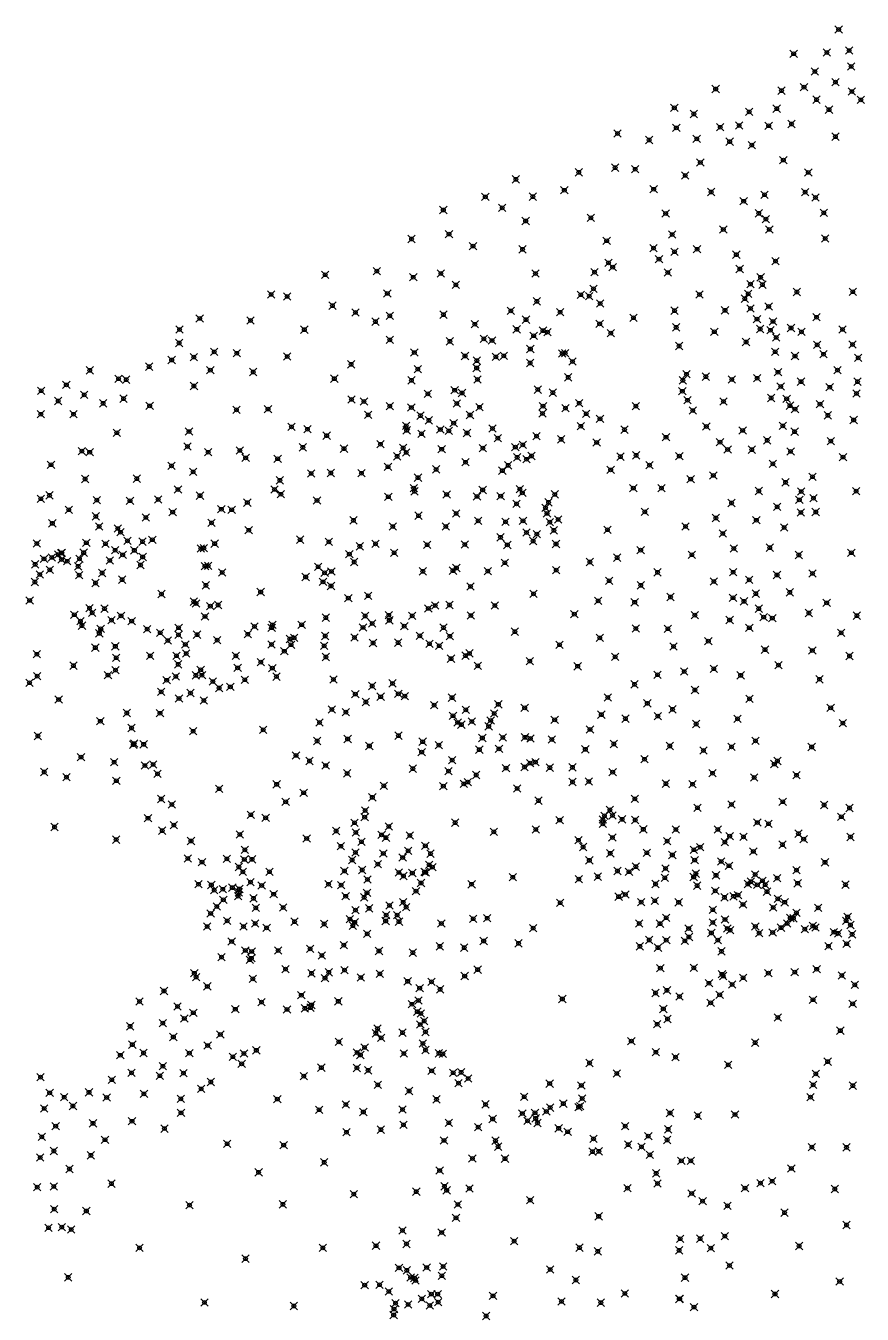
# Model space of a CAD drawing. Header units: millimetres. Extents: x 476859 to 479474, y 2367368 to 2370543.
# Drawn here: x 477414 to 477863, y 2369253 to 2369946 of the extents above; entities that cross this region are included whole.
import ezdxf

# ---------------------------------------------------------------- set-up
doc = ezdxf.new("R2010")
doc.units = ezdxf.units.MM
doc.header["$PDMODE"] = 35
doc.header["$PDSIZE"] = 2

msp = doc.modelspace()

# ---------------------------------------------------------------- linework, layer by layer
for p in [(477850.687, 2369943.678, 16.74), (477826.507, 2369930.612, 16.71), (477844.359, 2369931.303, 16.75), (477856.309, 2369932.339, 16.68), (477837.928, 2369921.05, 16.691), (477857.392, 2369923.828, 16.851), (477832.076, 2369912.686, 16.743), (477848.94, 2369915.397, 16.72), (477784.628, 2369911.671, 16.714), (477819.995, 2369910.813, 16.71), (477838.82, 2369905.953, 16.636), (477857.8, 2369910.317, 16.61), (477862.586, 2369905.814, 16.529), (477762.423, 2369901.571, 17.37), (477802.62, 2369899.386, 16.637), (477817.413, 2369901.106, 16.68), (477845.508, 2369900.587, 16.337), (477772.886, 2369898.273, 16.72), (477797.225, 2369892.026, 16.27), (477813.07, 2369891.94, 16.322), (477825.382, 2369892.878, 16.259), (477731.936, 2369887.762, 17.418), (477763.475, 2369890.802, 17.389), (477774.445, 2369884.885, 16.441), (477787.091, 2369891.157, 16.135), (477848.937, 2369886.088, 16.551), (477748.915, 2369884.284, 17.366), (477792.135, 2369883.382, 16.224), (477804.029, 2369881.557, 16.167), (477776.379, 2369872.186, 16.122), (477820.989, 2369873.49, 16.415), (477711.096, 2369866.887, 17.398), (477730.628, 2369869.411, 17.516), (477741.426, 2369868.562, 16.209), (477768.285, 2369865.239, 16.065), (477834.365, 2369866.864, 16.34), (477677.311, 2369863.123, 17.456), (477703.322, 2369857.276, 17.49), (477751.324, 2369857.825, 15.863), (477660.927, 2369853.686, 17.457), (477686.43, 2369853.835, 17.503), (477782.204, 2369856.321, 16.22), (477799.673, 2369851.359, 16.126), (477810.873, 2369854.843, 16.331), (477832.646, 2369856.257, 16.17), (477838.257, 2369853.381, 16.513), (477638.369, 2369846.635, 17.392), (477669.999, 2369847.822, 17.408), (477757.776, 2369844.78, 16.122), (477807.766, 2369844.887, 16.02), (477842.695, 2369845.113, 16.83), (477682.558, 2369840.76, 15.952), (477717.619, 2369842.443, 15.722), (477788.739, 2369836.192, 16), (477811.606, 2369841.791, 16.433), (477813.419, 2369836.197, 16.81), (477621.286, 2369831.062, 15.362), (477641.38, 2369833.727, 17.471), (477726.103, 2369830.117, 15.911), (477761.259, 2369833.464, 15.845), (477843.47, 2369831.351, 16.39), (477654.285, 2369827.257, 15.801), (477680.893, 2369825.542, 15.515), (477751.259, 2369826.19, 15.771), (477762.501, 2369824.201, 15.944), (477774.625, 2369825.584, 16.149), (477795.718, 2369822.657, 18.101), (477727.058, 2369818.221, 15.706), (477729.32, 2369815.925, 15.523), (477754.173, 2369820.242, 16.057), (477816.78, 2369819.183, 16.382), (477574.883, 2369811.864, 15.305), (477602.637, 2369813.837, 15.472), (477622.207, 2369810.509, 15.376), (477637.057, 2369812.535, 15.56), (477687.856, 2369812.469, 15.742), (477719.6, 2369813.248, 15.985), (477758.902, 2369813.006, 16.116), (477797.54, 2369814.936, 18.367), (477808.763, 2369810.465, 19.01), (477608.261, 2369801.834, 15.313), (477645.099, 2369806.401, 15.576), (477719.003, 2369804.299, 15.725), (477802.098, 2369801.6, 18.728), (477803.285, 2369806.855, 18.901), (477809.734, 2369806.534, 19.101), (477828.229, 2369802.587, 16.36), (477858.266, 2369802.706, 16.297), (477545.859, 2369801.287, 14.751), (477554.429, 2369800.217, 14.97), (477578.798, 2369795.241, 15.261), (477688.564, 2369797.549, 15.381), (477712.174, 2369801.109, 15.584), (477716.71, 2369800.356, 15.797), (477722.601, 2369796.357, 15.965), (477775.93, 2369801.203, 16.133), (477800.268, 2369799.002, 18.696), (477813.069, 2369794.819, 18.616), (477507.498, 2369788.391, 14.755), (477591.124, 2369791.597, 15.348), (477609.582, 2369789.767, 15.227), (477638.4, 2369790.414, 15.537), (477674.636, 2369792.406, 15.59), (477682.725, 2369787.727, 15.583), (477701.063, 2369791.688, 15.946), (477740.464, 2369788.726, 16.136), (477762.549, 2369792.537, 16.105), (477789.652, 2369792.707, 16.057), (477803.388, 2369793.761, 18.351), (477806.818, 2369787.999, 18.332), (477838.823, 2369789.001, 16.37), (477496.696, 2369782.381, 14.668), (477534.814, 2369787.262, 14.682), (477563.702, 2369782.321, 14.99), (477601.868, 2369786.652, 15.206), (477655.276, 2369785.24, 15.368), (477677.764, 2369782.514, 15.732), (477691.904, 2369781.82, 15.883), (477694.323, 2369781.056, 16.226), (477722.299, 2369785.453, 16.121), (477763.396, 2369783.572, 16.09), (477783.913, 2369781.222, 16.277), (477808.535, 2369782.685, 17.892), (477814.04, 2369782.018, 18.074), (477815.423, 2369786.751, 18.386), (477825.075, 2369783.215, 16.426), (477830.669, 2369781.158, 18.228), (477852.805, 2369782.487, 18.352), (477496.429, 2369775.189, 14.472), (477609.609, 2369776.822, 15.288), (477641.856, 2369776.093, 15.178), (477660.159, 2369777.4, 15.3), (477664.474, 2369776.497, 15.658), (477686.856, 2369779.044, 15.757), (477728.284, 2369780.472, 16.178), (477800.944, 2369775.716, 16.13), (477817.12, 2369778.162, 18.213), (477839.151, 2369774.14, 18.159), (477858.161, 2369774.373, 18.22), (477504.328, 2369767.605, 14.597), (477515.292, 2369770.381, 14.57), (477527.402, 2369769.652, 15.865), (477554.497, 2369767.902, 14.91), (477622.771, 2369770.016, 15.225), (477649.96, 2369768.21, 15.592), (477666.548, 2369767.721, 17.211), (477670.796, 2369768.23, 17.197), (477685.088, 2369771.939, 16.149), (477702.141, 2369769.532, 15.932), (477703.782, 2369769.723, 15.942), (477765.007, 2369773.558, 16.026), (477816.572, 2369770.477, 17.467), (477827.217, 2369768.16, 18.634), (477842.594, 2369769.122, 18.094), (477861.212, 2369767.164, 18.12), (477448.458, 2369760.483, 13.341), (477480.333, 2369762.429, 15.131), (477492.451, 2369766.014, 15.236), (477513.198, 2369760.573, 15.164), (477588.823, 2369763.709, 15.45), (477624.619, 2369761.136, 15.06), (477656.262, 2369761.757, 16.286), (477656.35, 2369765.694, 16.326), (477684.96, 2369764.422, 15.753), (477707.737, 2369765.2, 15.942), (477850.07, 2369760.619, 17.758), (477463.912, 2369755.959, 14.86), (477468.011, 2369755.485, 15.485), (477536.249, 2369759.571, 14.859), (477579.795, 2369755.979, 15.023), (477621.234, 2369755.089, 15.545), (477656.665, 2369755.591, 15.853), (477705.429, 2369756.703, 15.74), (477766.975, 2369755.11, 15.59), (477768.953, 2369758.38, 15.797), (477779.335, 2369757.095, 16.348), (477793.269, 2369755.556, 15.417), (477806.896, 2369756.253, 15.743), (477818.123, 2369759.447, 17.49), (477830.476, 2369754.394, 18.944), (477860.842, 2369754.394, 17.135), (477422.341, 2369749.491, 15.716), (477435.859, 2369752.667, 15.414), (477445.464, 2369747.271, 14.796), (477504.399, 2369752.037, 15.19), (477630.05, 2369747.85, 15.402), (477644.419, 2369749.797, 15.015), (477648.368, 2369748.308, 14.853), (477689.068, 2369750.119, 15.46), (477697.174, 2369748.499, 15.675), (477766.743, 2369749.268, 15.444), (477819.564, 2369751.791, 18.982), (477845.883, 2369751.402, 17.378), (477860.275, 2369748.054, 17.023), (477431.516, 2369744.009, 15.86), (477455.598, 2369742.764, 14.75), (477466.62, 2369745.259, 16.134), (477480.616, 2369741.372, 15.109), (477527.225, 2369739.267, 15.019), (477544.174, 2369739.627, 14.915), (477589.009, 2369744.838, 14.9), (477595.71, 2369743.718, 15.38), (477609.586, 2369741.271, 14.955), (477621.164, 2369740.463, 12.441), (477645.565, 2369742.651, 10.498), (477657.817, 2369740.638, 15.187), (477691.863, 2369741.231, 15.276), (477703.932, 2369740.164, 15.715), (477711.336, 2369742.821, 15.543), (477741.785, 2369741.238, 16.14), (477769.49, 2369744.389, 15.728), (477788.836, 2369743.781, 15.312), (477814.444, 2369745.614, 15.772), (477822.757, 2369745.165, 17.865), (477824.52, 2369741.506, 17.731), (477827.216, 2369739.605, 17.176), (477840.652, 2369742.302, 17.059), (477422.174, 2369736.87, 15.608), (477439.728, 2369736.893, 16.065), (477597.954, 2369736.513, 15.172), (477626.077, 2369736.11, 11.771), (477630.599, 2369733.597, 9.771), (477652.66, 2369736.464, 10.465), (477691.602, 2369737.333, 15.789), (477715.098, 2369737.151, 15.692), (477722.492, 2369734.422, 15.739), (477772.324, 2369738.841, 15.511), (477844.886, 2369736.28, 17.159), (477858.729, 2369733.786, 16.81), (477462.968, 2369726.95, 14.93), (477501.732, 2369727.552, 15.049), (477556.787, 2369730.091, 14.8), (477565.369, 2369728.803, 15.36), (477575.68, 2369725.362, 14.884), (477618.435, 2369730.661, 9.721), (477618.641, 2369728.226, 9.509), (477626.571, 2369726.376, 9.514), (477636.744, 2369728.635, 9.53), (477641.315, 2369727.947, 9.899), (477643.916, 2369732.1, 10.197), (477651.048, 2369726.811, 10.39), (477664.768, 2369729.226, 14.93), (477712.148, 2369730.44, 15.739), (477735.668, 2369728.592, 14.63), (477779.63, 2369730.285, 15.882), (477799.138, 2369728.18, 15.186), (477820.703, 2369730.606, 15.242), (477827.027, 2369727.492, 15.509), (477500.904, 2369719.536, 14.945), (477562.879, 2369719.121, 14.907), (477604.556, 2369720.783, 9.214), (477616.783, 2369718.76, 9.426), (477659.598, 2369718.636, 10.465), (477667.613, 2369724.015, 14.901), (477677.036, 2369719.221, 14.784), (477681.017, 2369720.386, 14.745), (477688.414, 2369725.133, 14.729), (477701.604, 2369723.399, 15.739), (477720.683, 2369721.746, 14.747), (477757.96, 2369724.502, 14.21), (477786.935, 2369721.886, 15.572), (477812.326, 2369722.857, 15.541), (477846.461, 2369722.456, 16.621), (477444.197, 2369717.07, 14.974), (477448.4, 2369716.44, 15.031), (477512.049, 2369716.445, 14.796), (477529.081, 2369717.411, 14.86), (477532.176, 2369713.428, 15.38), (477549.366, 2369712.973, 15.033), (477584.987, 2369718.377, 11.56), (477613.52, 2369714.279, 9.463), (477618.406, 2369716.358, 9.233), (477637.469, 2369718.08, 9.289), (477678.019, 2369713.717, 12.065), (477682.987, 2369712.682, 11.924), (477685.759, 2369714.462, 12.1), (477733.46, 2369714.075, 14.501), (477741.885, 2369714.8, 15.026), (477765.127, 2369714.403, 15.87), (477791.065, 2369717.931, 15.399), (477804.001, 2369717.845, 15.522), (477824.877, 2369716.916, 14.907), (477853.023, 2369713.863, 16.484), (477427.612, 2369709.744, 14.964), (477492.336, 2369709.124, 15.042), (477503.936, 2369705.903, 14.8), (477567.319, 2369705.085, 10.77), (477577.907, 2369705.299, 9.443), (477594.364, 2369705.197, 9.296), (477608.642, 2369708.668, 9.342), (477634.442, 2369707.247, 9.214), (477650.309, 2369711.087, 9.381), (477670.063, 2369706.552, 10.98), (477673.229, 2369709.405, 11.09), (477728.21, 2369706.96, 14.219), (477749.097, 2369709.512, 14.092), (477815.359, 2369710.235, 14.822), (477445.926, 2369702.099, 15.232), (477473.685, 2369702.254, 14.993), (477550.556, 2369701.373, 11.37), (477624.747, 2369702.795, 9.193), (477771.195, 2369702.02, 14.57), (477783.38, 2369703.993, 14.46), (477822.185, 2369700.306, 14.403), (477836.63, 2369703.29, 16.458), (477422.172, 2369691.462, 15.234), (477426.819, 2369693.282, 15.307), (477452.197, 2369690.72, 15.106), (477485.193, 2369691.064, 15.323), (477495.805, 2369696.392, 15.353), (477507.653, 2369693.128, 14.826), (477547.679, 2369696.471, 10.44), (477551.124, 2369693.866, 10.134), (477608.799, 2369692.545, 9.071), (477622.458, 2369697.149, 9.075), (477622.887, 2369695.449, 9.07), (477640.125, 2369693.776, 8.866), (477656.418, 2369692.717, 9.253), (477659.48, 2369696.184, 9.266), (477669.146, 2369692.844, 9.34), (477679.424, 2369696.658, 11.09), (477680.755, 2369694.589, 10.469), (477698.212, 2369693.81, 12.955), (477740.376, 2369697.184, 14.055), (477755.481, 2369697.172, 14.068), (477807.751, 2369695.609, 14.693), (477829.548, 2369690.857, 15.242), (477830.58, 2369695.307, 14.816), (477837.146, 2369691.77, 15.335), (477860.068, 2369695.532, 15.457), (477437.168, 2369685.536, 15.054), (477470.054, 2369690.397, 14.86), (477492.991, 2369684.298, 15.585), (477519.126, 2369685.835, 11.42), (477524.682, 2369685.554, 11.187), (477533.05, 2369689.385, 10.748), (477570.471, 2369690.53, 9.365), (477677.688, 2369688.696, 10.481), (477693.209, 2369686.53, 11.323), (477694.876, 2369689.53, 11.893), (477746.54, 2369684.435, 13.976), (477793.147, 2369689.199, 14.455), (477817.624, 2369687.076, 14.218), (477830.387, 2369684.095, 15.199), (477838.363, 2369684.32, 15.285), (477428.345, 2369678.232, 14.993), (477451.668, 2369681.982, 14.95), (477478.611, 2369681.432, 15.443), (477513.872, 2369678.494, 11.398), (477590.058, 2369679.851, 9.187), (477625.05, 2369682.343, 8.887), (477645.215, 2369683.572, 8.968), (477657.045, 2369679.603, 9.193), (477671.76, 2369678.996, 9.322), (477681.136, 2369679.605, 10.088), (477694.054, 2369683.577, 11.193), (477695.514, 2369678.867, 10.382), (477699.983, 2369680.346, 12.223), (477784.727, 2369681.106, 16.11), (477806.483, 2369679.896, 14.013), (477453.5, 2369676.598, 15.35), (477463.496, 2369675.457, 15.508), (477464.983, 2369673.442, 13.954), (477533.819, 2369674.558, 10.38), (477611.195, 2369676.495, 8.897), (477639.663, 2369676.554, 8.822), (477669.05, 2369670.744, 9.169), (477683.017, 2369673.283, 9.683), (477688.57, 2369672.467, 10.555), (477697.734, 2369674.475, 12.075), (477726.497, 2369674.79, 11.925), (477768.469, 2369676.592, 13.188), (477788.433, 2369672.737, 14.78), (477821.383, 2369676.024, 13.798), (477420.011, 2369667.363, 15.194), (477446.588, 2369667.815, 16.12), (477456.897, 2369667.266, 13.92), (477462.043, 2369663.781, 14.051), (477468.688, 2369668.836, 14.983), (477472.37, 2369663.726, 15.117), (477476.809, 2369668.397, 15.012), (477482.068, 2369669.436, 14.918), (477508.044, 2369664.69, 13.196), (477509.758, 2369664.935, 13.205), (477515.542, 2369667.319, 11.24), (477561.404, 2369669.444, 9.597), (477576.88, 2369668.264, 9.033), (477593.509, 2369665.904, 8.973), (477601.969, 2369667.219, 8.63), (477629.637, 2369666.737, 8.472), (477649.878, 2369666.851, 8.795), (477672.74, 2369666.631, 9.427), (477686.541, 2369668.738, 11.904), (477698.879, 2369667.148, 12.132), (477744.329, 2369663.823, 11.913), (477794.366, 2369664.732, 16.31), (477813.682, 2369665.148, 13.699), (477419.103, 2369656.222, 15.541), (477423.836, 2369659.144, 15.343), (477428.025, 2369659.917, 15.151), (477431.515, 2369661.489, 15.158), (477433.102, 2369662.251, 15.252), (477433.224, 2369658.761, 15.012), (477433.447, 2369662.387, 15.212), (477436.321, 2369657.879, 14.74), (477442.899, 2369659.162, 14.484), (477445.188, 2369662.458, 14.506), (477459.166, 2369658.303, 14.957), (477466.135, 2369661.287, 14.9), (477476.847, 2369660.17, 13.68), (477587.88, 2369661.695, 9.206), (477590.503, 2369657.462, 8.597), (477611.896, 2369662.416, 9.098), (477671.38, 2369657.036, 11.76), (477717.057, 2369657.449, 11.875), (477731.669, 2369659.784, 11.747), (477771.837, 2369661.376, 13.152), (477829.304, 2369661.252, 13.401), (477857.497, 2369662.45, 13.605), (477421.581, 2369650.708, 15.351), (477426.956, 2369653.258, 15.23), (477442.213, 2369655.157, 14.138), (477442.727, 2369650.428, 13.778), (477455.056, 2369651.575, 14.82), (477475.73, 2369655.843, 13.497), (477510.316, 2369655.278, 12.758), (477512.054, 2369655.392, 12.802), (477519.612, 2369651.867, 10.495), (477564.42, 2369649.421, 9.133), (477571.068, 2369654.92, 9.084), (477574.582, 2369651.647, 9.036), (477578.221, 2369652.387, 8.952), (477627.33, 2369652.455, 9.11), (477643.561, 2369652.824, 8.439), (477645.316, 2369654.265, 8.689), (477662.196, 2369652.595, 11.914), (477698.989, 2369653.114, 11.673), (477753.412, 2369651.927, 11.951), (477793.966, 2369651.96, 13.152), (477817.583, 2369650.504, 13.438), (477836.63, 2369651.305, 13.261), (477418.929, 2369646.718, 15.422), (477451.572, 2369646.185, 13.873), (477465.807, 2369647.982, 13.682), (477510.834, 2369644.934, 12.374), (477573.696, 2369646.772, 9.298), (477578.001, 2369644.592, 9.002), (477652.97, 2369644.334, 11.996), (477727.369, 2369647.385, 11.779), (477744.383, 2369644.945, 11.726), (477783.696, 2369646.988, 13.051), (477802.635, 2369647.87, 15.623), (477416.181, 2369636.79, 15.33), (477486.928, 2369640.239, 9.98), (477504.321, 2369636.133, 12.282), (477540.23, 2369641.328, 9.98), (477587.3, 2369638.069, 8.802), (477598.022, 2369639.328, 8.45), (477686.835, 2369640.33, 11.71), (477721.469, 2369636.553, 11.852), (477741.125, 2369635.816, 11.725), (477760.38, 2369638.652, 11.589), (477793.92, 2369638.25, 13.113), (477799.82, 2369636.335, 12.896), (477806.175, 2369640.452, 13.96), (477824.41, 2369641.157, 13.395), (477844.252, 2369635.49, 13.22), (477440.145, 2369629.099, 14.568), (477448.343, 2369632.673, 14.374), (477449.751, 2369630.127, 14.358), (477456.357, 2369632.374, 13.776), (477465.229, 2369628.514, 13.6), (477505.503, 2369635.174, 12.247), (477513.201, 2369633.731, 9.363), (477517.373, 2369634.34, 10.081), (477596.329, 2369628.421, 8.73), (477609.019, 2369628.855, 8.79), (477621.658, 2369628.491, 8.862), (477630.312, 2369632.495, 8.803), (477633.966, 2369634.069, 8.942), (477641.658, 2369634.363, 12.602), (477653.155, 2369628.667, 12.458), (477666.042, 2369634.052, 11.913), (477708.693, 2369629.433, 11.805), (477773.439, 2369628.896, 11.697), (477807.769, 2369632.362, 13.1), (477834.703, 2369630.053, 13.037), (477860.465, 2369628.637, 13.345), (477443.449, 2369625.689, 14.367), (477444.243, 2369623.251, 14.11), (477454.277, 2369621.589, 13.819), (477460.069, 2369626.21, 13.568), (477470.948, 2369625.706, 12.583), (477496.163, 2369622.104, 12.07), (477510.326, 2369628.201, 9.592), (477536.933, 2369622.844, 9.518), (477546.128, 2369622.104, 8.994), (477546.55, 2369623.641, 9.341), (477562.251, 2369623.722, 9.239), (477575.196, 2369627.556, 8.718), (477595.176, 2369622.307, 12.228), (477600.152, 2369624.423, 11.98), (477609.32, 2369626.12, 12.251), (477617.372, 2369622.974, 12.242), (477638.428, 2369622.176, 12.528), (477741.739, 2369621.699, 11.852), (477758.978, 2369621.566, 11.881), (477792.147, 2369626.293, 11.337), (477802.69, 2369622.113, 13.103), (477810.382, 2369627.858, 14.035), (477815.037, 2369627.321, 13.354), (477453.604, 2369619.106, 13.693), (477479.266, 2369621.404, 12.097), (477486.276, 2369619.454, 12.144), (477490.369, 2369615.223, 12.205), (477496.077, 2369618.301, 12.608), (477506.068, 2369618.407, 9.371), (477516.874, 2369615.461, 9.318), (477533.32, 2369618.646, 9.026), (477555.916, 2369616.102, 9.102), (477558.187, 2369616.648, 9.18), (477574.925, 2369617.703, 8.88), (477590.597, 2369616.874, 12.012), (477625.721, 2369617.772, 12.191), (477641.837, 2369617.557, 12.481), (477676.806, 2369619.999, 11.672), (477722.386, 2369616.671, 11.674), (477780.669, 2369614.924, 11.692), (477851.997, 2369619.405, 13.11), (477420.057, 2369607.891, 15.52), (477451.421, 2369611.417, 13.567), (477462.157, 2369612.151, 13.785), (477499.789, 2369613.182, 10.309), (477500.251, 2369608.25, 9.569), (477546.071, 2369613.121, 9.01), (477552.951, 2369609.526, 8.97), (477556.532, 2369612.965, 9.157), (477574.338, 2369612.37, 12.078), (477600.599, 2369613.921, 12.049), (477614.079, 2369614.114, 12.069), (477630.886, 2369613.527, 12.404), (477636.147, 2369612.452, 12.28), (477652.373, 2369608.351, 12.155), (477700.775, 2369613.003, 11.734), (477762.03, 2369612.099, 11.902), (477811.141, 2369610.346, 12.666), (477836.542, 2369609.845, 13.106), (477439.688, 2369601.738, 13.98), (477462.676, 2369606.012, 13.317), (477480.905, 2369607.002, 9.89), (477494.995, 2369607.09, 11.901), (477495.962, 2369602.483, 12.009), (477526.929, 2369607.005, 9.129), (477540.295, 2369603.643, 9.091), (477575.284, 2369606.395, 12.437), (477642.477, 2369605.531, 12.113), (477650.211, 2369607.121, 12.113), (477656.835, 2369601.673, 12.143), (477684.785, 2369604.205, 11.752), (477710.503, 2369601.416, 11.691), (477730.652, 2369606.451, 11.852), (477818.316, 2369602.061, 13.02), (477856.523, 2369606.925, 13.23), (477420.229, 2369596.103, 15.29), (477458.242, 2369596.7, 13.28), (477462.27, 2369599.368, 13.109), (477489.738, 2369593.926, 12.17), (477494.617, 2369595.945, 11.874), (477505.41, 2369596.528, 9.637), (477507.995, 2369599.523, 9.469), (477508.697, 2369596.617, 9.618), (477527.875, 2369600.568, 9.265), (477531.676, 2369594.152, 12.623), (477546.516, 2369600.45, 12.468), (477548.687, 2369595.865, 12.507), (477579.304, 2369594.341, 12.65), (477753.432, 2369596.878, 11.974), (477767.722, 2369598.574, 11.841), (477783.582, 2369600.091, 11.761), (477798.055, 2369596.531, 10.851), (477840.439, 2369594.429, 13.278), (477416.078, 2369592.558, 14.19), (477486.785, 2369587.655, 12.516), (477502.563, 2369587.031, 12.631), (477514.531, 2369593.188, 9.779), (477517.9, 2369589.759, 12.569), (477523.949, 2369590.312, 12.492), (477600.15, 2369590.794, 12.172), (477611.081, 2369592.227, 11.994), (477741.064, 2369591.721, 11.856), (477773.495, 2369588.648, 11.761), (477431.732, 2369583.533, 13.99), (477496.361, 2369584.093, 12.817), (477509.732, 2369583.016, 12.678), (477591.08, 2369586.468, 11.928), (477596.731, 2369582.199, 11.286), (477604.704, 2369585.058, 11.178), (477614.194, 2369586.604, 10.476), (477617.668, 2369585.348, 10.605), (477633.403, 2369580.507, 10.554), (477643.028, 2369584.574, 8.86), (477667.891, 2369580.966, 8.66), (477726.646, 2369584.645, 11.624), (477747.915, 2369581.495, 11.843), (477802.848, 2369583.913, 10.34), (477468.313, 2369576.285, 12.987), (477486.181, 2369576.187, 12.973), (477578.503, 2369578.184, 12.114), (477585.998, 2369576.753, 11.292), (477643.547, 2369574.828, 10.593), (477650.384, 2369578, 9.163), (477665.693, 2369576.09, 8.547), (477682.048, 2369579.077, 8.35), (477723.228, 2369575.437, 12.329), (477736.174, 2369573.286, 12.182), (477753.565, 2369574.627, 11.574), (477761.489, 2369578.285, 11.825), (477796.406, 2369573.184, 8.727), (477846.416, 2369579.096, 12.895), (477454.131, 2369571.895, 13.28), (477470.878, 2369568.262, 12.986), (477503.961, 2369566.517, 12.72), (477541.602, 2369567.247, 12.64), (477571.867, 2369571.189, 12.223), (477646.031, 2369571.259, 10.393), (477648.019, 2369570.053, 10.693), (477653.648, 2369571.691, 9.462), (477662.701, 2369569.113, 9.296), (477663.791, 2369572.303, 9.256), (477698.156, 2369572.641, 8.504), (477717.137, 2369567.465, 8.812), (477774.155, 2369570.406, 8.66), (477852.964, 2369570.897, 13.123), (477420.584, 2369563.965, 14.87), (477471.849, 2369559.287, 14.275), (477472.325, 2369559.893, 14.364), (477477.403, 2369559.481, 12.798), (477570.589, 2369561.258, 11.893), (477586.95, 2369562.341, 12.47), (477614.245, 2369564.104, 12.5), (477627.242, 2369560.872, 12.897), (477659.321, 2369562.857, 10.725), (477670.357, 2369563.125, 9.37), (477682.23, 2369563.222, 9.496), (477685.14, 2369562.603, 9.416), (477696.632, 2369562.059, 8.526), (477729.908, 2369559.653, 8.025), (477806.017, 2369561.327, 8.984), (477443.722, 2369552.61, 12.876), (477559.221, 2369553.489, 12.472), (477598.616, 2369558.586, 12.68), (477626.686, 2369555.315, 13.14), (477635.952, 2369559.03, 12.442), (477657.665, 2369556.612, 10.947), (477668.243, 2369557, 10.847), (477714.631, 2369556.759, 8.457), (477759.954, 2369558.559, 8.48), (477778.044, 2369556.157, 8.55), (477793.162, 2369558.095, 8.77), (477836.196, 2369558.043, 12.67), (477461.511, 2369549.841, 14.137), (477478.083, 2369548.06, 14.52), (477482.454, 2369548.685, 12.864), (477566.493, 2369550.512, 12.33), (477575.173, 2369548.068, 12.99), (477621.963, 2369546.406, 13.22), (477643.105, 2369551.01, 12.614), (477672, 2369546.673, 10.856), (477681.888, 2369547.275, 10.734), (477684.969, 2369549.394, 10.207), (477687.841, 2369549.937, 10.237), (477695.555, 2369546.938, 10.561), (477707.684, 2369547.08, 9.75), (477746.386, 2369551.455, 8.11), (477816.159, 2369548.869, 9.852), (477817.79, 2369550.528, 9.949), (477423.98, 2369544.578, 15.527), (477435.907, 2369541.824, 15.506), (477462.686, 2369539.894, 14.23), (477484.848, 2369543.567, 12.77), (477586.672, 2369543.853, 13.3), (477641.182, 2369545.087, 12.525), (477651.518, 2369539.191, 12.875), (477656.032, 2369543, 12.507), (477707.772, 2369539.202, 10.731), (477716.469, 2369539.438, 10.016), (477729.287, 2369544.511, 8.52), (477782.963, 2369543.928, 7.86), (477805.31, 2369541.627, 8.89), (477828.033, 2369542.866, 9.591), (477517.903, 2369535.586, 12.56), (477548.815, 2369537.981, 12.472), (477563.308, 2369533.456, 12.761), (477606.384, 2369537.166, 13.873), (477638.337, 2369536.978, 12.79), (477649.302, 2369538.199, 12.506), (477677.95, 2369535.784, 12.293), (477757.91, 2369538.343, 8.63), (477772.201, 2369537.997, 7.77), (477486.834, 2369530.076, 14.99), (477492.545, 2369527.116, 12.876), (477553.678, 2369528.55, 12.41), (477600.191, 2369530.97, 13.814), (477689.437, 2369529.193, 12.788), (477741.263, 2369530.132, 8.769), (477774.81, 2369525.394, 7.82), (477793.07, 2369527.121, 7.33), (477820.637, 2369528.594, 9.646), (477842.874, 2369526.881, 9.513), (477856.541, 2369525.269, 10.38), (477479.714, 2369519.726, 15.062), (477534.897, 2369521.598, 12.983), (477542.9, 2369519.976, 12.18), (477596.092, 2369520.323, 13.715), (477596.313, 2369523.899, 13.771), (477700.835, 2369518.74, 12.306), (477724.062, 2369519.017, 10.746), (477724.062, 2369519.017, 10.746), (477724.867, 2369521.023, 10.328), (477727.798, 2369524.251, 9.928), (477729.215, 2369521.254, 8.702), (477734.34, 2369519.17, 8.558), (477741.426, 2369518.772, 8.748), (477852.117, 2369520.515, 9.39), (477429.555, 2369515.032, 15.55), (477487.348, 2369513.053, 15.509), (477493.651, 2369516.068, 15.404), (477528.99, 2369511.023, 13.131), (477580.762, 2369512.897, 13.716), (477590.652, 2369517.313, 13.72), (477591.31, 2369512.129, 13.988), (477605.197, 2369510.766, 13.944), (477609.054, 2369515.32, 13.974), (477644.703, 2369517.382, 13.29), (477665.463, 2369512.424, 13.386), (477687.979, 2369513.724, 12.88), (477724.057, 2369516.75, 10.707), (477745.751, 2369513.794, 8.986), (477763.272, 2369513.658, 9.02), (477785.752, 2369513.738, 7.81), (477807.009, 2369517.394, 7.001), (477813.054, 2369516.766, 7.039), (477829.122, 2369511.436, 9.206), (477462.611, 2369508.253, 15.621), (477502.804, 2369507.5, 12.91), (477564.947, 2369508.844, 13.25), (477583.311, 2369504.68, 13.819), (477594.349, 2369507.105, 13.976), (477607.524, 2369509.288, 13.914), (477620.4, 2369510.473, 13.91), (477628.668, 2369504.914, 13.947), (477710.925, 2369507.901, 12.165), (477713.408, 2369504.297, 12.244), (477729.148, 2369509.363, 9.12), (477758.537, 2369507.447, 9.131), (477776.31, 2369504.209, 8.764), (477789.603, 2369506.91, 7.853), (477792.153, 2369510.095, 7.817), (477799.536, 2369509.698, 7.8), (477820.468, 2369505.543, 6.948), (477831.903, 2369508.503, 9.453), (477857.034, 2369509.688, 9.328), (477501.095, 2369498.13, 14.66), (477522.08, 2369497.878, 13.333), (477531.446, 2369497.6, 12.073), (477531.773, 2369502.751, 11.71), (477535.588, 2369497.653, 12.955), (477589.357, 2369497.307, 14.137), (477591.117, 2369501.384, 14.017), (477606.137, 2369500.848, 14.031), (477616.498, 2369498.584, 14.018), (477619.406, 2369502.234, 13.974), (477631.504, 2369500.708, 13.968), (477716.742, 2369497.114, 13.79), (477728.016, 2369500.903, 12.11), (477747.656, 2369501.182, 8.88), (477761.358, 2369499.999, 8.663), (477772.913, 2369502.814, 8.937), (477773.348, 2369497.257, 8.454), (477804.858, 2369501.887, 7.058), (477508.73, 2369496.169, 13.023), (477528.519, 2369493.561, 11.72), (477530.71, 2369490.909, 12.473), (477544.948, 2369490.972, 13.256), (477585.201, 2369491.393, 14.004), (477594.795, 2369491.934, 14.058), (477603.177, 2369495.087, 14.13), (477614.498, 2369490.638, 14.102), (477621.694, 2369490.283, 14.919), (477628.194, 2369490.91, 14.526), (477628.886, 2369490.594, 14.518), (477630.728, 2369494.756, 14.136), (477632.439, 2369493.443, 13.92), (477731.858, 2369491.401, 13.19), (477738.082, 2369490.989, 9.56), (477741.732, 2369493.736, 9.11), (477757.715, 2369492.753, 8.79), (477774.008, 2369489.955, 8.58), (477787.586, 2369496.552, 8.624), (477791.761, 2369494.198, 8.459), (477828.019, 2369491.87, 6.851), (477843.359, 2369496.06, 9.56), (477506.845, 2369484.276, 15.48), (477513.74, 2369483.889, 12.94), (477534.822, 2369485.401, 12.53), (477540.75, 2369483.586, 13.19), (477576.661, 2369484.264, 13.917), (477583.419, 2369483.761, 14.112), (477597.584, 2369486.843, 14.112), (477616.937, 2369488.705, 14.027), (477626.332, 2369484.926, 14.18), (477653.539, 2369484.249, 13.48), (477675.658, 2369488.013, 13.18), (477711.149, 2369487.044, 13.11), (477721.344, 2369488.357, 13.28), (477752.333, 2369484.386, 9.07), (477757.297, 2369487.733, 9.04), (477772.788, 2369488.148, 8.901), (477774.658, 2369483.511, 9.11), (477784.782, 2369489.038, 8.44), (477801.918, 2369484.375, 8.028), (477803.479, 2369485.641, 7.948), (477805.853, 2369489.502, 7.575), (477806.997, 2369483.963, 7.872), (477809.76, 2369486.14, 7.79), (477811.241, 2369484.058, 7.778), (477817.65, 2369487.568, 7.267), (477828.686, 2369484.783, 6.945), (477854.369, 2369484.035, 9.12), (477515.283, 2369481.072, 13.161), (477519.897, 2369481.58, 11.72), (477525.028, 2369482.44, 12.485), (477528.098, 2369477.829, 13.204), (477528.507, 2369479.924, 12.702), (477528.754, 2369481.731, 11.808), (477536.336, 2369476.703, 13.109), (477547.227, 2369478.881, 13.23), (477585.881, 2369477.822, 14.149), (477595.831, 2369477.226, 14.197), (477597.324, 2369479.7, 14.182), (477623.682, 2369480.535, 14.21), (477732.547, 2369477.575, 13.01), (477736.094, 2369478.753, 13.08), (477784.416, 2369480.671, 8.328), (477789.33, 2369477.208, 9.146), (477794.208, 2369477.797, 8.607), (477796.607, 2369478.422, 8.564), (477812.21, 2369480.274, 7.645), (477817.982, 2369476.436, 7.341), (477516.657, 2369472.285, 12.742), (477520.207, 2369475.892, 12.313), (477537.596, 2369471.548, 13.335), (477552.331, 2369471.741, 13.84), (477591.166, 2369470.383, 14.2), (477598.489, 2369471.332, 14.45), (477609.388, 2369472.893, 14.458), (477616.823, 2369474.587, 15.589), (477618.381, 2369471.945, 13.86), (477701.147, 2369474.295, 12.99), (477744.613, 2369474.641, 9.88), (477751.91, 2369475.397, 9.54), (477764.754, 2369474.551, 9.1), (477783.075, 2369470.55, 9.18), (477799.312, 2369473.4, 8.44), (477815.525, 2369471.807, 8.407), (477821.693, 2369474.572, 7.403), (477839.665, 2369471.569, 7.098), (477513.361, 2369468.574, 15.273), (477522.231, 2369464.562, 13.003), (477537.269, 2369463.192, 13.731), (477558.431, 2369464.151, 13.956), (477574.346, 2369462.921, 14.041), (477588.156, 2369465.546, 14.164), (477590.726, 2369463.795, 14.147), (477607.359, 2369464.532, 14.248), (477607.652, 2369467.676, 14.233), (477613.509, 2369467.704, 14.265), (477614.541, 2369464.174, 13.92), (477637.279, 2369463.159, 13.77), (477654.426, 2369465.718, 13.616), (477661.939, 2369465.999, 13.647), (477743.585, 2369463.159, 12.88), (477754.729, 2369463.065, 9.59), (477758.051, 2369466.233, 9.22), (477783.084, 2369463.7, 9.37), (477789.63, 2369465.28, 9.129), (477823.046, 2369463.217, 9.191), (477824.727, 2369466.138, 9.261), (477826.398, 2369465.973, 9.069), (477828.01, 2369468.935, 7.277), (477854.704, 2369464.619, 6.547), (477855.508, 2369466.694, 6.564), (477856.99, 2369462.372, 6.014), (477511.472, 2369461.502, 15.372), (477531.018, 2369461.54, 12.828), (477543.431, 2369460.793, 13.864), (477589.698, 2369461.995, 14.133), (477597.467, 2369457.584, 14.221), (477686.592, 2369460.717, 12.806), (477770.107, 2369460.428, 9.52), (477770.27, 2369455.902, 11.98), (477782.304, 2369458.08, 12.01), (477790.904, 2369460.491, 11.22), (477792.36, 2369459.539, 10.727), (477805.929, 2369461.55, 9.875), (477807.96, 2369457.962, 10.55), (477815.216, 2369458.327, 10.035), (477819.73, 2369460.921, 9.566), (477832.47, 2369460.121, 9.11), (477836.766, 2369461.807, 6.775), (477838.263, 2369460.994, 6.881), (477848.134, 2369458.451, 6.777), (477850.465, 2369457.884, 6.851), (477857.928, 2369457.351, 7.23), (477524.68, 2369453.439, 12.99), (477532, 2369448.702, 13.55), (477549.642, 2369448.602, 13.932), (477566.796, 2369449.514, 14.184), (477584.877, 2369451.513, 13.95), (477603.778, 2369448.406, 13.89), (477636.512, 2369450.899, 13.769), (477649.587, 2369450.205, 13.667), (477660.037, 2369453.767, 13.64), (477678.765, 2369452.534, 12.955), (477743.915, 2369450.909, 12.81), (477748.949, 2369454.317, 12.79), (477753.64, 2369450.197, 12.61), (477758.095, 2369454.204, 12.55), (477768.107, 2369453.797, 12.44), (477785.77, 2369454.229, 12.099), (477845.2, 2369450.958, 9.15), (477854.962, 2369452.278, 7.289), (477519.239, 2369445.129, 13.241), (477534.408, 2369443.671, 13.942), (477535.244, 2369444.508, 13.909), (477535.41, 2369448.177, 13.869), (477573.107, 2369446.005, 13.967), (477621.977, 2369447.506, 13.953), (477787.763, 2369448.213, 12.305), (477504.627, 2369436.44, 15.166), (477553.602, 2369438.654, 13.923), (477567.569, 2369436.374, 13.965), (477576.796, 2369436.949, 13.952), (477585.303, 2369438.14, 13.826), (477604.257, 2369436.092, 13.117), (477649.806, 2369434.922, 13.219), (477656.798, 2369438.38, 13.477), (477754.921, 2369439.172, 13.08), (477772.882, 2369439.288, 9.12), (477788.02, 2369435.89, 12.409), (477788.622, 2369434.97, 12.384), (477812.914, 2369436.486, 11.919), (477827.084, 2369437.038, 11.908), (477838.849, 2369438.592, 11.732), (477852.373, 2369435.222, 11.55), (477505.547, 2369434.383, 13.606), (477511.604, 2369429.37, 13.657), (477536.027, 2369433.417, 13.66), (477574.805, 2369433.784, 13.891), (477594.019, 2369434.09, 13.803), (477619.167, 2369432.096, 13.95), (477625.643, 2369428.408, 13.38), (477631.981, 2369431.828, 13.47), (477636.631, 2369427.771, 13.328), (477781.015, 2369431.062, 12.5), (477793.439, 2369430.374, 12.252), (477799.351, 2369434.025, 12.171), (477859.324, 2369430.211, 11.546), (477475.172, 2369421.248, 15.464), (477488.293, 2369426.901, 15.153), (477540.736, 2369420.925, 13.809), (477562.08, 2369424.607, 13.515), (477581.968, 2369421.358, 13.86), (477625.064, 2369421.808, 13.597), (477702.288, 2369422.61, 9.78), (477752.325, 2369425.817, 12.78), (477758.456, 2369427.269, 13.275), (477765.184, 2369423.915, 12.241), (477786.774, 2369424.843, 12.492), (477836.89, 2369422.159, 12.01), (477495.593, 2369418.599, 13.529), (477504.062, 2369415.189, 13.958), (477526.627, 2369417.065, 13.88), (477554.387, 2369416.979, 13.901), (477563.926, 2369417.566, 13.803), (477566.95, 2369417.923, 13.989), (477567.471, 2369419.34, 13.856), (477621.49, 2369419.758, 13.916), (477624.399, 2369415.782, 14.175), (477626.252, 2369414.854, 13.787), (477756.501, 2369417.242, 13.99), (477781.933, 2369420.537, 12.237), (477858.216, 2369419.999, 12.037), (477470.098, 2369407.899, 15.465), (477487.653, 2369409.658, 13.22), (477499.23, 2369412.162, 13.667), (477625.968, 2369408.832, 14.009), (477628.095, 2369410.769, 13.807), (477753.201, 2369409.035, 14.33), (477758.782, 2369411.864, 13.578), (477817.964, 2369412.684, 12.34), (477493.347, 2369402.156, 13.691), (477518.556, 2369403.517, 14.09), (477602.04, 2369404.148, 13.259), (477602.993, 2369406.673, 13.195), (477604.988, 2369401.712, 13.221), (477616.451, 2369404.484, 13.327), (477628.772, 2369404.879, 13.647), (477739.328, 2369399.982, 15.48), (477851.6, 2369405.554, 12.646), (477471.306, 2369398.069, 14.856), (477477.359, 2369393.58, 14.427), (477501.931, 2369393.47, 14.325), (477511.766, 2369397.559, 14.302), (477531.255, 2369393.291, 14.1), (477537.909, 2369395.021, 13.952), (477582.203, 2369399.54, 13.76), (477592.005, 2369393.826, 13.557), (477596.065, 2369396.553, 13.438), (477617.151, 2369393.253, 12.949), (477627.388, 2369398.731, 13.673), (477628.821, 2369395.177, 12.954), (477635.972, 2369393.409, 13.455), (477638.088, 2369393.125, 13.504), (477752.521, 2369393.967, 15.19), (477805.84, 2369399.137, 12.99), (477464.839, 2369392.366, 14.819), (477487.708, 2369386.43, 14.429), (477525.308, 2369391.54, 14.305), (477530.03, 2369387.745, 14.171), (477593.772, 2369392.508, 13.24), (477716.891, 2369388.207, 15.79), (477763.088, 2369391.331, 14.558), (477791.362, 2369387.166, 13.94), (477844.77, 2369388.92, 12.863), (477422.015, 2369380.57, 15.533), (477460.262, 2369379.171, 14.748), (477470.894, 2369382.852, 14.717), (477486.097, 2369381.331, 14.566), (477498.75, 2369382.763, 14.487), (477563.386, 2369381.116, 13.421), (477572.823, 2369385.691, 13.796), (477591.932, 2369385.531, 13.413), (477597.931, 2369384.26, 13.27), (477632.094, 2369383.939, 13.21), (477643.634, 2369382.96, 13.292), (477647.923, 2369383.183, 13.667), (477651.69, 2369379.819, 13.446), (477731.522, 2369382.567, 15.59), (477838.405, 2369382.31, 12.891), (477448.05, 2369372.405, 14.989), (477508.239, 2369374.25, 14.453), (477513.452, 2369378.003, 14.342), (477603.145, 2369376.434, 12.999), (477619.934, 2369373.159, 13.24), (477646.536, 2369377.344, 12.754), (477695.464, 2369377.109, 15.58), (477712.477, 2369376.139, 15.43), (477836.999, 2369376.42, 13.18), (477858.309, 2369376.023, 12.47), (477426.903, 2369372.126, 14.835), (477434.732, 2369369.783, 15.513), (477457.497, 2369369.658, 15.072), (477477.545, 2369371.564, 14.69), (477497.322, 2369368.924, 13.46), (477549.182, 2369368.775, 14.65), (477585.994, 2369365.859, 13.465), (477634.671, 2369368.67, 13.62), (477661.032, 2369365.946, 13.97), (477681.784, 2369370.024, 14.17), (477702.8, 2369366.345, 16.506), (477712.972, 2369369.121, 15.244), (477835.557, 2369369.82, 13.245), (477423.976, 2369363.793, 15.48), (477439.408, 2369365.064, 15.087), (477497.45, 2369361.385, 14.569), (477571.619, 2369363.079, 13.58), (477595.399, 2369361.863, 13.498), (477616.464, 2369363.151, 13.398), (477680.756, 2369361.005, 14.288), (477687.6, 2369361.415, 14.02), (477687.956, 2369358.434, 13.983), (477693.673, 2369362.123, 15.997), (477695.743, 2369364.211, 16.542), (477711.001, 2369364.401, 15.162), (477711.871, 2369365.027, 15.338), (477760.1, 2369361.304, 14.41), (477775.011, 2369359.865, 14.169), (477795.001, 2369360.484, 13.92), (477430.137, 2369354.245, 15.327), (477450.168, 2369355.738, 15.141), (477471.134, 2369356.911, 14.795), (477488.562, 2369352.925, 14.732), (477604.831, 2369352.374, 13.401), (477616.913, 2369354.902, 13.54), (477641.301, 2369356.071, 13.774), (477657.048, 2369353.741, 14.68), (477664.871, 2369358.101, 14.52), (477683.581, 2369357.113, 13.686), (477688.927, 2369355.938, 13.965), (477700.291, 2369353.093, 14.501), (477736.041, 2369354.242, 14.58), (477759.055, 2369352.527, 14.743), (477422.673, 2369348.482, 15.417), (477456.615, 2369346.924, 15.114), (477522.188, 2369344.801, 15.02), (477586.296, 2369350.986, 13.47), (477638.695, 2369346.565, 13.72), (477666.374, 2369346.423, 13.786), (477705.137, 2369351.24, 14.35), (477718.995, 2369347.372, 14.67), (477748.429, 2369348.915, 14.67), (477758.56, 2369346.812, 14.7), (477429.175, 2369340.913, 15.391), (477449.066, 2369338.584, 15.504), (477552.592, 2369344.047, 14.98), (477667.753, 2369343.215, 13.955), (477718.42, 2369340.551, 14.838), (477721.868, 2369340.738, 14.796), (477737.63, 2369344.322, 14.555), (477744.758, 2369343.082, 14.589), (477749.256, 2369338.837, 15.183), (477836.331, 2369342.992, 13.67), (477854.907, 2369342.861, 12.87), (477421.852, 2369337.348, 15.402), (477437.542, 2369331.228, 15.486), (477574.375, 2369334.797, 14.95), (477653.953, 2369336.867, 13.773), (477671.483, 2369336.749, 15.966), (477766.159, 2369335.607, 15.02), (477771.303, 2369335.61, 16.432), (477825.28, 2369331.512, 13.86), (477539.135, 2369329.418, 15.222), (477636.364, 2369330.353, 13.67), (477752.672, 2369328.907, 15.505), (477814.959, 2369324.66, 14.198), (477420.243, 2369321.468, 15.514), (477429.109, 2369321.847, 15.659), (477460.082, 2369323.356, 15.099), (477590.24, 2369317.709, 14.89), (477623.817, 2369319.048, 13.55), (477638.94, 2369321.895, 13.723), (477640.144, 2369319.757, 13.729), (477652.346, 2369320.791, 14.425), (477737.281, 2369320.93, 16.006), (477753.415, 2369323.433, 15.652), (477771.755, 2369318.057, 16.71), (477800.366, 2369320.942, 15.024), (477808.648, 2369323.595, 14.972), (477848.582, 2369320.447, 12.75), (477502.025, 2369311.797, 15.67), (477552.175, 2369312.242, 15.23), (477646.179, 2369312.183, 14.404), (477684.992, 2369314.522, 16.55), (477777.61, 2369313.925, 16.717), (477790.965, 2369311.419, 16.63), (477429.38, 2369309.658, 15.557), (477446.621, 2369308.641, 15.455), (477645.145, 2369304.957, 14.59), (477721.787, 2369305.759, 16.965), (477821.613, 2369307.745, 14.65), (477426.311, 2369299.644, 15.64), (477433.381, 2369299.997, 15.664), (477438.478, 2369298.648, 15.526), (477616.366, 2369298.151, 14.004), (477637.448, 2369297.065, 14.694), (477854.93, 2369301.124, 13.72), (477602.168, 2369289.983, 14.977), (477618.554, 2369290.936, 14.051), (477676.354, 2369292.427, 17.44), (477765.604, 2369293.728, 16.17), (477776.271, 2369293.792, 16.046), (477789.562, 2369295.168, 16.403), (477829.425, 2369289.838, 14.58), (477475.177, 2369288.79, 15.87), (477532.097, 2369283.013, 16.23), (477573.666, 2369288.817, 15.01), (477711.494, 2369288.923, 17.609), (477721.274, 2369286.977, 17.428), (477765.001, 2369287.49, 16.524), (477781.984, 2369288.686, 16.271), (477614.522, 2369278.048, 14.789), (477618.686, 2369276.734, 14.901), (477629.398, 2369278.255, 14.991), (477638.239, 2369278.82, 15.94), (477695.744, 2369277.175, 17.865), (477792.067, 2369279.304, 16.53), (477436.893, 2369272.988, 16.25), (477596.075, 2369268.814, 14.663), (477604.082, 2369268.984, 14.76), (477620.809, 2369272.925, 15.024), (477622.75, 2369272.628, 14.885), (477623.405, 2369271.266, 14.88), (477637.543, 2369273.838, 16.115), (477709.56, 2369271.566, 17.888), (477768.139, 2369272.834, 16.66), (477851.247, 2369270.753, 13.96), (477609.042, 2369265.413, 15.02), (477626.748, 2369261.392, 16.525), (477631.892, 2369263.999, 15.391), (477635.327, 2369263.979, 16.211), (477665.035, 2369263.001, 17.702), (477735.884, 2369264.331, 17.946), (477765.079, 2369261.372, 17.785), (477765.29, 2369261.476, 17.634), (477816.472, 2369264.04, 16.77), (477510.031, 2369259.502, 16.18), (477558.076, 2369257.567, 15.91), (477611.845, 2369255.934, 16.36), (477612.681, 2369259.113, 15.948), (477619.405, 2369258.405, 16.918), (477631.059, 2369257.867, 16.358), (477635.573, 2369259.659, 16.531), (477701.817, 2369260.055, 18.072), (477722.958, 2369259.399, 18.019), (477772.969, 2369256.987, 17.619), (477611.69, 2369252.755, 15.992), (477661.326, 2369252.234, 17.585)]:
    msp.add_point(p)

doc.saveas('drawing.dxf')
